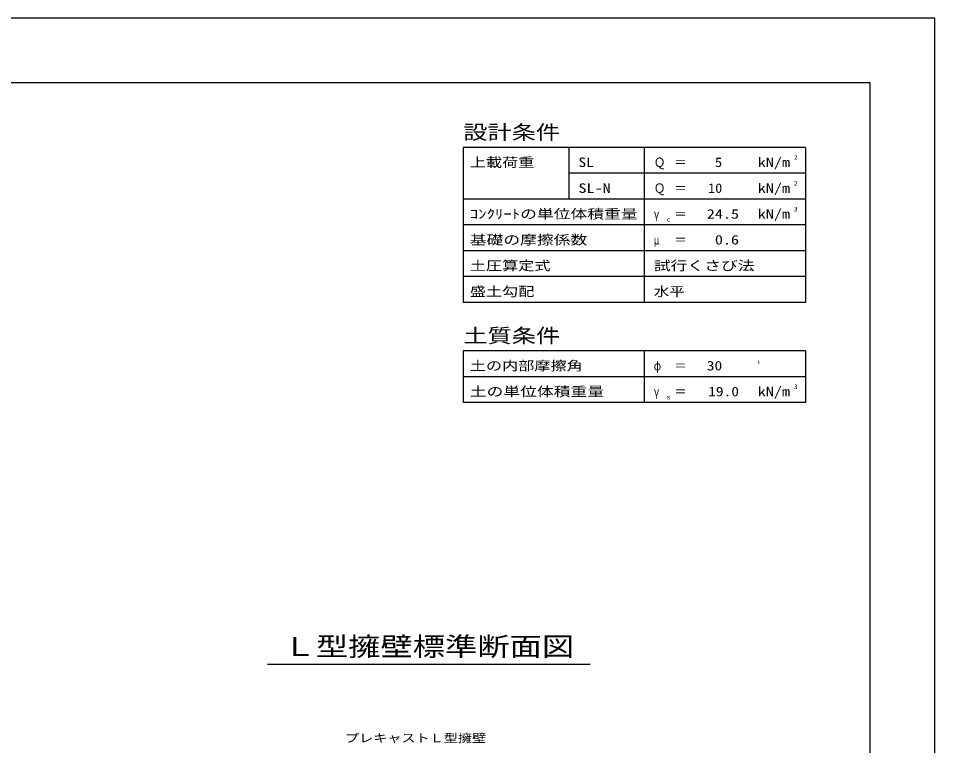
# Model space of a CAD drawing. Units: millimetres at full size; details may follow other scales. Extents: x 0 to 25230, y 0 to 17820.
# Drawn here: x 16715 to 25230, y 11062 to 17820 of the extents above; entities that cross this region are included whole.
import ezdxf
from ezdxf.enums import TextEntityAlignment as Align

# ---------------------------------------------------------------- set-up
doc = ezdxf.new("R2010")
doc.units = ezdxf.units.MM
for name, color, linetype, lineweight in [('D-STR-TXT', 7, 'Continuous', 25), ('D-TTL', 2, 'Continuous', 25), ('D-TTL-FRAM', 2, 'Continuous', 25), ('D-TTL-LINE', 7, 'Continuous', 25), ('D-TTL-TXT', 7, 'Continuous', 25)]:
    doc.layers.add(name, color=color, linetype=linetype, lineweight=lineweight)
doc.styles.add('ＭＳ ゴシック', font='')
doc.styles.get('ＭＳ ゴシック').set_extended_font_data('MS Gothic')

msp = doc.modelspace()

# ---------------------------------------------------------------- linework, layer by layer
at = {"layer": 'D-TTL'}
for points in [[(0, 0), (25230, 0), (25230, 17820), (0, 17820)], [(600, 600), (24630, 600), (24630, 17220), (600, 17220)]]:
    msp.add_lwpolyline(points, close=True, dxfattribs=at)
at = {"layer": 'D-TTL-FRAM'}
for p, q in [((24030, 16620), (20850, 16620)), ((20850, 16620), (20850, 15180)), ((24030, 16620), (24030, 15180)), ((24030, 15180), (20850, 15180)), ((24030, 14730), (20850, 14730)), ((20850, 14730), (20850, 14250)), ((24030, 14730), (24030, 14250)), ((24030, 14250), (20850, 14250))]:
    msp.add_line(p, q, dxfattribs=at)
at = {"layer": 'D-TTL-LINE'}
for p, q in [((21830, 16620), (21830, 16140)), ((22530, 16620), (22530, 15180)), ((24030, 16380), (21830, 16380)), ((24030, 16140), (20850, 16140)), ((24030, 15900), (20850, 15900)), ((24030, 15660), (20850, 15660)), ((24030, 15420), (20850, 15420)), ((22530, 14730), (22530, 14250)), ((24030, 14490), (20850, 14490))]:
    msp.add_line(p, q, dxfattribs=at)
at = {"layer": 'D-TTL-TXT'}
msp.add_line((19030, 11820), (22030, 11820), dxfattribs=at)

# ---------------------------------------------------------------- texts
at = {"layer": 'D-STR-TXT', "style": 'ＭＳ ゴシック', "width": 1.25}
msp.add_text('プレキャストＬ型擁壁', height=76.98, dxfattribs=at).set_placement((19750, 11070), align=Align.BOTTOM_LEFT)
at = {"layer": 'D-TTL-TXT', "style": 'ＭＳ ゴシック'}
for s, height, width, p in [('設計条件', 132, 1.25, (20850, 16656)), ('上載荷重', 87.98, 1.25, (20910, 16412)), ('SL', 87.98, 1.2, (21920, 16412)), ('Ｑ', 87.98, 0.9, (22620, 16412)), ('kN/m', 87.98, 1.25, (23586, 16412)), ('2', 43.99, 1.15, (23922, 16492)), ('＝', 87.98, 0.95, (22812, 16412)), ('SL-N', 87.98, 1.25, (21920, 16172)), ('Ｑ', 87.98, 0.9, (22620, 16172)), ('kN/m', 87.98, 1.25, (23586, 16172)), ('2', 43.99, 1.15, (23922, 16252)), ('＝', 87.98, 0.95, (22812, 16172)), ('ｺﾝｸﾘｰﾄの単位体積重量', 87.98, 1.3, (20910, 15932)), ('γ', 87.98, 0.75, (22620, 15932)), ('＝', 87.98, 0.95, (22812, 15932)), ('kN/m', 87.98, 1.25, (23586, 15932)), ('3', 43.99, 1.15, (23922, 16012)), ('c', 43.99, 1.2, (22740, 15916)), ('基礎の摩擦係数', 87.98, 1.3, (20910, 15692)), ('μ', 87.98, 0.7, (22620, 15692)), ('＝', 87.98, 0.95, (22812, 15692)), ('土圧算定式', 87.98, 1.25, (20910, 15452)), ('試行くさび法', 87.98, 1.3, (22620, 15452)), ('盛土勾配', 87.98, 1.25, (20910, 15212)), ('水平', 87.98, 1.2, (22620, 15212)), ('土質条件', 132, 1.25, (20850, 14766)), ('土の内部摩擦角', 87.98, 1.25, (20910, 14522)), ('φ', 87.98, 0.75, (22620, 14522)), ('＝', 87.98, 0.95, (22812, 14522)), ('°', 87.98, 0.3, (23586, 14522)), ('土の単位体積重量', 87.98, 1.3, (20910, 14282)), ('kN/m', 87.98, 1.25, (23586, 14282)), ('3', 43.99, 1.15, (23922, 14362)), ('γ', 87.98, 0.75, (22620, 14282)), ('s', 43.99, 1.15, (22740, 14266)), ('＝', 87.98, 0.95, (22812, 14282))]:
    msp.add_text(s, height=height, dxfattribs=dict(at, width=width)).set_placement(p, align=Align.BOTTOM_LEFT)
for s, width, p in [('5', 1.15, (23256, 16412)), ('10', 1.1, (23256, 16172)), ('24.5', 1.25, (23412, 15932)), ('0.6', 1.25, (23412, 15692)), ('30', 1.2, (23256, 14522)), ('19.0', 1.2, (23412, 14282))]:
    msp.add_text(s, height=87.98, dxfattribs=dict(at, width=width)).set_placement(p, align=Align.BOTTOM_RIGHT)
at = {"layer": 'D-TTL-TXT', "style": 'ＭＳ ゴシック', "width": 1.25}
msp.add_text('Ｌ型擁壁標準断面図', height=176, dxfattribs=at).set_placement((20530, 11842.5), align=Align.BOTTOM_CENTER)

doc.saveas('drawing.dxf')
